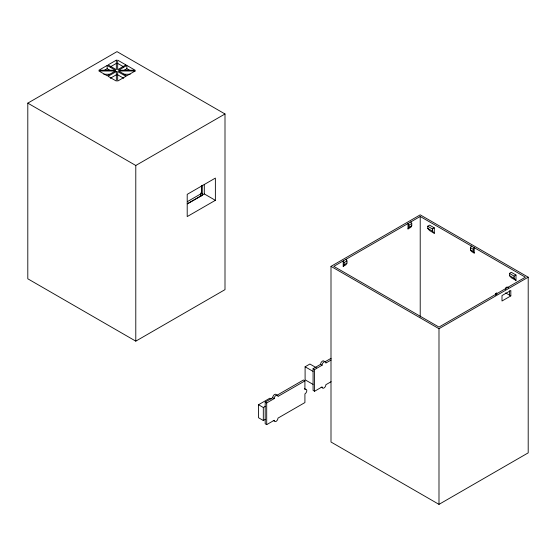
<?xml version="1.0" encoding="UTF-8"?>
<svg xmlns="http://www.w3.org/2000/svg" width="556" height="556" viewBox="0 0 556 556"><rect width="100%" height="100%" fill="white"/><g stroke="black" fill="none" stroke-linecap="round" stroke-linejoin="round"><path stroke-width="0.83" d="M343.205 266.359L344.143 264.732L344.143 262.564L343.205 260.938L343.205 266.359L346.027 264.732L346.965 263.106L346.965 260.938L346.027 259.311M408 228.947L408.938 227.321L408.938 225.152L408 223.526L408 228.947L410.821 227.321L411.76 225.694L411.76 223.526L410.821 221.9M474.205 253.077L473.267 251.451L473.267 249.283L474.205 247.649L474.205 253.077L471.391 251.451L470.445 249.825L470.445 247.649L471.391 246.023M27.8 103.138L117.01 51.632L224.999 113.98L224.999 289.641L135.789 341.148L27.8 278.799L27.8 103.138L135.789 165.486L224.999 113.98M107.148 65.455L98.892 70.223L115.405 70.223L107.148 65.455L107.148 68.708L104.146 70.445M110.338 66.866L116.343 63.405M126.872 65.455L118.616 70.223L135.129 70.223L126.872 65.455L126.872 68.708L123.87 70.445M110.338 78.257L116.343 74.789M187.421 201.606L201.432 193.516L201.432 185.711M187.247 203.767L204.295 193.926L215.374 200.32L215.374 178.094L187.205 194.357L187.205 216.583L215.374 200.32M187.587 203.788L202.273 195.344L202.273 185.252M331.001 266.359L420.211 214.852L528.2 277.201L528.2 452.862L438.99 504.368L331.001 442.02L331.001 266.359L438.99 328.707L528.2 277.201M420.211 216.479L333.815 266.359L438.99 327.081L525.385 277.201L420.211 216.479L420.211 316.976M344.143 262.564L346.965 260.938M408.938 225.152L411.76 223.526M344.143 264.732L346.965 263.106M408.938 227.321L411.76 225.694M427.724 226.236L429.6 225.152L434.292 227.863L434.292 233.284L429.6 230.573L427.724 228.405L427.724 226.236L432.415 228.947L434.292 227.863M313.049 384.391L305.098 379.804L305.098 366.786L309.894 364.027L316.392 367.78M331.098 381.708L325.858 384.731A2.655 1.536 -60 0 1 323.974 387.991A2.655 1.536 -60 0 1 322.098 386.906L314.585 391.243L313.084 390.375L313.084 368.684L320.597 364.347A2.655 1.536 -60 0 1 322.23 361.254A2.655 1.536 -60 0 1 324.287 361.657M325.1 361.748L331.091 358.293M313.084 368.684L314.585 369.552L322.098 365.216A2.655 1.536 -60 0 1 323.974 361.963A2.655 1.536 -60 0 1 325.858 363.047L331.098 360.024M265.191 419.426L263.315 420.51L258.526 417.744L258.526 404.733L269.799 398.228L271.161 399.02M276.464 395.573L303.416 380.012L304.917 380.881L304.917 389.554A2.655 1.536 -60 0 1 306.794 390.639A2.655 1.536 -60 0 1 304.917 393.891L304.917 402.565L277.965 418.126A2.655 1.536 -60 0 1 276.089 421.378A2.655 1.536 -60 0 1 274.212 420.294L266.699 424.631L265.191 423.762L265.191 402.078L272.704 397.742A2.655 1.536 -60 0 1 274.337 394.649A2.655 1.536 -60 0 1 276.401 395.045M265.191 402.078L266.699 402.947L274.212 398.603A2.655 1.536 -60 0 1 276.089 395.351A2.655 1.536 -60 0 1 277.965 396.435L304.917 380.881M258.526 404.733L263.315 407.499L265.191 406.415M509.421 273.406L511.298 272.322L515.989 275.032L515.989 280.453L511.298 277.743L509.421 275.574L509.421 273.406L514.112 276.117L515.989 275.032M495.424 295.243L495.424 293.679L496.835 292.866M510.825 295.903L501.998 301.005L501.998 295.577L510.825 290.482L510.825 295.903L505.661 292.922M103.847 74.247L109.629 74.247M123.564 74.247L130.173 74.247M470.445 247.649L473.267 249.283M470.445 249.825L473.267 251.451M427.724 228.405L432.415 231.115L434.292 233.284M509.421 275.574L514.112 278.285L515.989 280.453M508.573 287.827L507.072 286.959L505.661 287.772L505.661 289.488M117.677 63.405L123.682 66.866M126.872 68.708L129.875 70.445M107.148 68.708L110.151 70.445M117.677 74.789L123.682 78.257M495.424 293.679L496.932 294.548M200.869 192.869L202.273 193.683M320.597 364.347L322.098 365.216M305.098 366.786L313.049 371.373M272.704 397.742L274.212 398.603M514.112 276.117L514.112 278.285M509.421 290.802L509.421 295.09M438.99 328.707L438.99 504.368M432.415 228.947L432.415 231.115M314.585 369.552L314.585 391.243M266.699 402.947L266.699 424.631M263.315 407.499L263.315 420.51M204.295 184.516L204.295 193.926M200.869 193.683L200.869 196.122M135.789 165.486L135.789 341.148M304.354 388.435A2.655 1.536 -60 0 1 305.23 389.242M274.101 420.718A2.655 1.536 -60 0 1 273.26 420.642M321.987 387.323A2.655 1.536 -60 0 1 321.146 387.254M116.343 60.145L108.086 64.913L116.343 69.681L116.343 60.145M115.405 70.994L107.148 75.762L98.892 70.994L115.405 70.994M125.934 64.913L117.677 69.681L117.677 60.145L125.934 64.913M116.343 71.536L108.086 76.304L116.343 81.072L116.343 71.536M125.934 76.304L117.677 81.072L117.677 71.536L125.934 76.304M135.129 70.994L126.872 75.762L118.616 70.994L135.129 70.994"/></g></svg>
